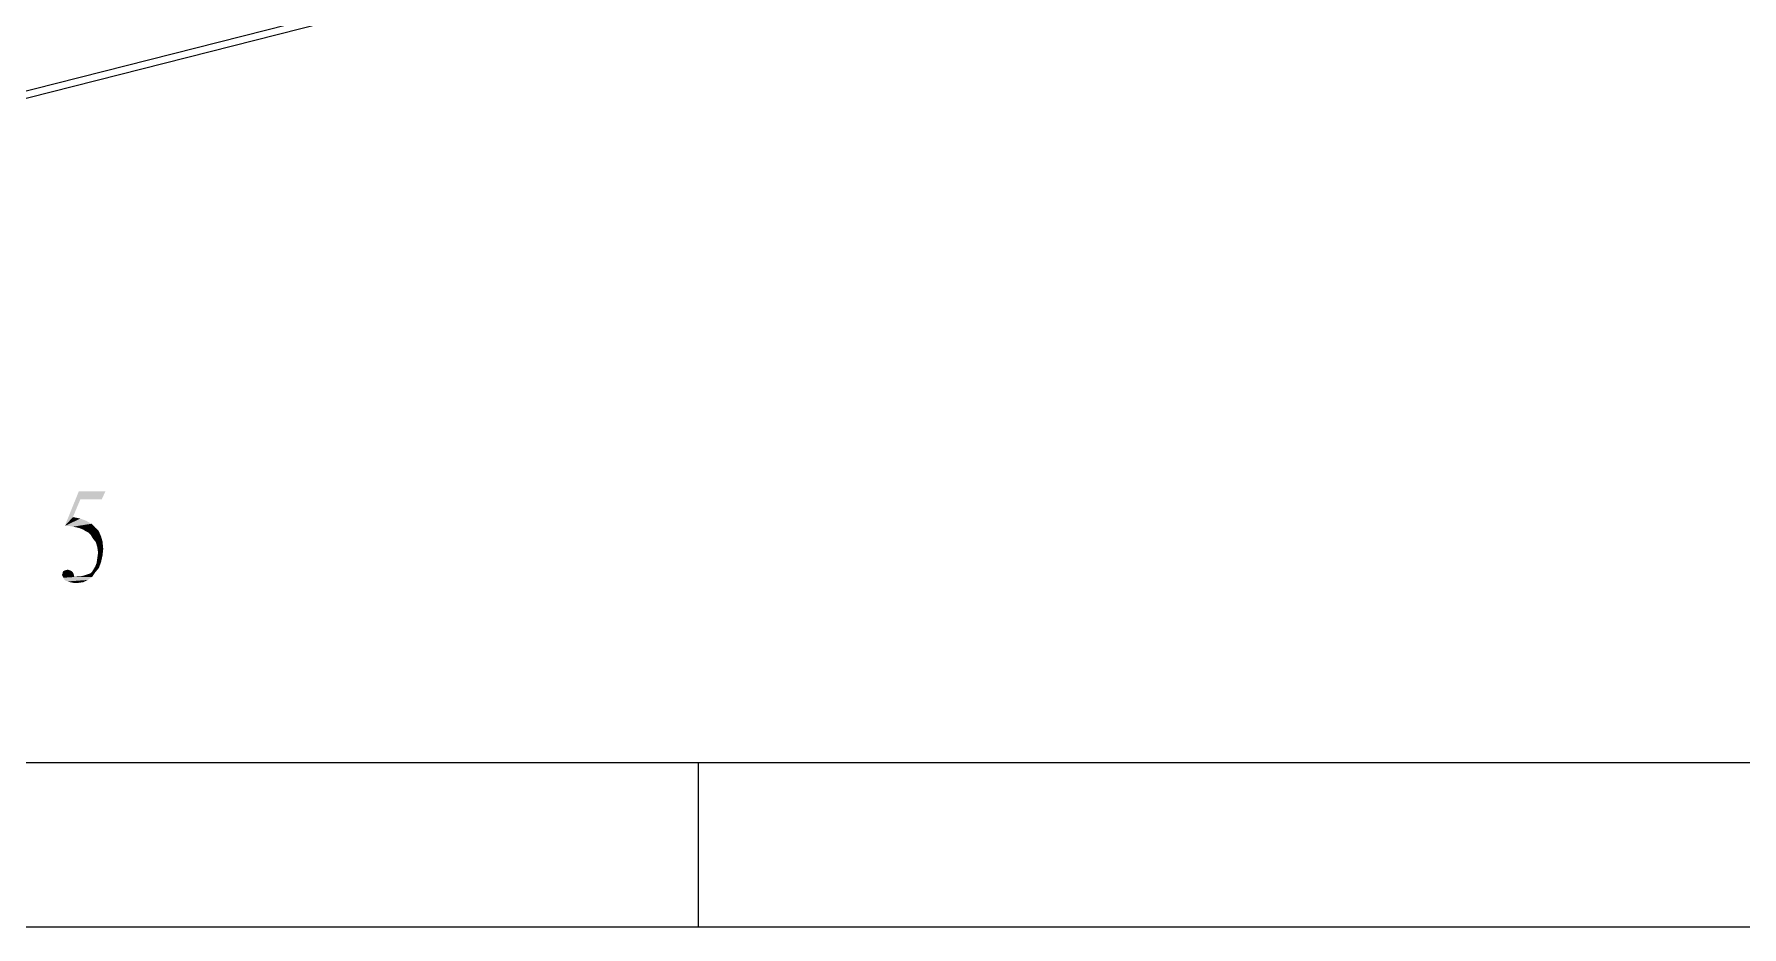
# Model space of a CAD drawing. Header units: millimetres. Extents: x 4 to 529, y -167 to 297.
# Drawn here: x 153.5 to 218.7, y -166.6 to -132.5 of the extents above; entities that cross this region are included whole.
import ezdxf

# ---------------------------------------------------------------- set-up
doc = ezdxf.new("R2010")
doc.units = ezdxf.units.MM
doc.layers.add('PDF_图层 1', color=7, linetype='Continuous', true_color=0x231f20)

msp = doc.modelspace()

# ---------------------------------------------------------------- linework, layer by layer
at = {"layer": 'PDF_图层 1', "color": 7, "lineweight": -3, "true_color": 0xffffff}
for points in [[(217.33, -118.419), (112.697, -144.95)], [(217.302, -118.701), (112.669, -145.233)], [(35.133, -160.306), (522.704, -160.306)], [(178.887, -160.306), (178.887, -166.544)], [(3.859, -166.572), (528.97, -166.572)]]:
    msp.add_lwpolyline(points, dxfattribs=at)
at = {"layer": 'PDF_图层 1', "color": 7, "true_color": 0xffffff, "transparency": 33554559}
for points in [[(155.29, -150.257), (154.697, -151.273), (155.233, -149.947)], [(155.233, -149.946), (155.29, -150.257), (156.249, -149.946)], [(155.29, -150.257), (156.108, -150.257), (156.249, -149.946)], [(155.29, -150.257), (155.007, -150.934), (154.697, -151.273)], [(155.007, -150.935), (154.697, -151.273), (155.29, -150.991)], [(155.29, -150.991), (154.697, -151.273), (155.515, -151.076)], [(155.515, -151.076), (154.697, -151.273), (155.713, -151.189)], [(154.697, -151.273), (154.866, -151.273), (155.713, -151.188)], [(154.866, -151.273), (155.007, -151.301), (155.713, -151.188)], [(155.007, -151.301), (155.149, -151.33), (155.713, -151.189)], [(155.713, -151.189), (155.149, -151.33), (155.855, -151.33)], [(155.149, -151.33), (155.261, -151.358), (155.854, -151.33)], [(155.261, -151.358), (155.402, -151.414), (155.854, -151.33)], [(155.402, -151.414), (155.487, -151.471), (155.854, -151.33)], [(155.854, -151.33), (155.487, -151.471), (155.996, -151.471)], [(155.487, -151.471), (155.6, -151.527), (155.995, -151.471)], [(155.6, -151.527), (155.685, -151.612), (155.996, -151.471)], [(155.995, -151.471), (155.685, -151.612), (156.08, -151.668)], [(155.685, -151.612), (155.769, -151.753), (156.08, -151.668)], [(156.08, -151.668), (155.769, -151.753), (156.137, -151.866)], [(155.769, -151.753), (155.882, -151.895), (156.136, -151.866)], [(155.882, -151.894), (155.939, -152.092), (156.136, -151.866)], [(156.136, -151.866), (155.939, -152.092), (156.165, -152.148)], [(155.939, -152.487), (155.911, -152.684), (156.08, -152.656)], [(155.939, -152.092), (155.967, -152.289), (156.165, -152.148)], [(155.967, -152.289), (155.939, -152.487), (156.136, -152.402)], [(155.939, -152.487), (156.08, -152.656), (156.136, -152.402)], [(155.967, -152.289), (156.136, -152.402), (156.165, -152.148)], [(154.612, -153.08), (154.584, -153.136), (155.036, -153.108)], [(154.584, -153.136), (154.612, -153.193), (155.036, -153.108)], [(154.641, -152.995), (154.612, -153.052), (154.951, -152.995)], [(154.951, -152.995), (154.612, -153.052), (155.007, -153.052)], [(155.007, -153.051), (154.612, -153.08), (155.036, -153.108)], [(154.612, -153.052), (154.612, -153.08), (155.007, -153.052)], [(155.036, -153.108), (154.612, -153.193), (155.064, -153.221)], [(154.612, -153.193), (154.64, -153.249), (155.064, -153.221)], [(154.697, -152.967), (154.64, -152.995), (154.894, -152.967)], [(154.895, -152.967), (154.641, -152.995), (154.951, -152.995)], [(155.064, -153.221), (154.641, -153.249), (155.741, -153.221)], [(154.641, -153.249), (154.669, -153.306), (155.741, -153.221)], [(154.669, -153.306), (155.572, -153.334), (155.742, -153.221)], [(154.81, -152.939), (154.697, -152.967), (154.895, -152.967)], [(155.205, -153.193), (155.064, -153.221), (155.318, -153.193)], [(155.318, -153.193), (155.064, -153.221), (155.741, -153.221)], [(155.318, -153.193), (155.431, -153.164), (155.854, -153.051)], [(155.318, -153.193), (155.741, -153.221), (155.854, -153.051)], [(155.515, -153.136), (155.431, -153.164), (155.854, -153.051)], [(155.6, -153.108), (155.515, -153.136), (155.854, -153.051)], [(155.685, -153.08), (155.6, -153.108), (155.854, -153.051)], [(155.741, -153.023), (155.685, -153.08), (155.854, -153.051)], [(155.741, -153.023), (155.854, -153.051), (155.995, -152.882)], [(155.769, -152.967), (155.742, -153.023), (155.996, -152.882)], [(155.854, -152.826), (155.769, -152.967), (155.996, -152.882)], [(155.911, -152.684), (155.854, -152.826), (156.08, -152.656)], [(155.854, -152.826), (155.996, -152.882), (156.08, -152.656)], [(154.669, -153.305), (154.725, -153.362), (155.572, -153.334)], [(154.725, -153.362), (154.81, -153.39), (155.572, -153.334)], [(154.81, -153.39), (154.895, -153.418), (155.572, -153.334)], [(154.895, -153.418), (155.402, -153.418), (155.572, -153.334)], [(154.895, -153.418), (155.036, -153.447), (155.402, -153.418)], [(155.036, -153.447), (155.205, -153.447), (155.402, -153.418)]]:
    msp.add_solid(points, dxfattribs=at)

doc.saveas('drawing.dxf')
